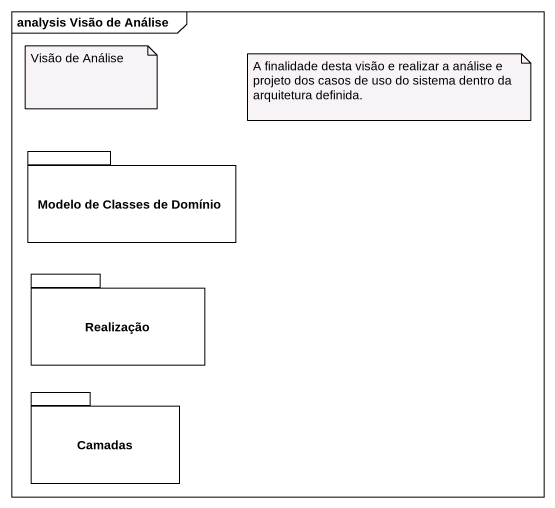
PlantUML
@startuml
mainframe analysis Visão de Análise
package "Modelo de Classes de Domínio" as Modelo_de_Classes_de_Domínio {
}
package Realização {
}
package Camadas {
}
note as N1
  Visão de Análise
end note
note as N2
  A finalidade desta visão e realizar a análise e projeto dos casos de uso do sistema dentro da arquitetura definida.
end note
@enduml
